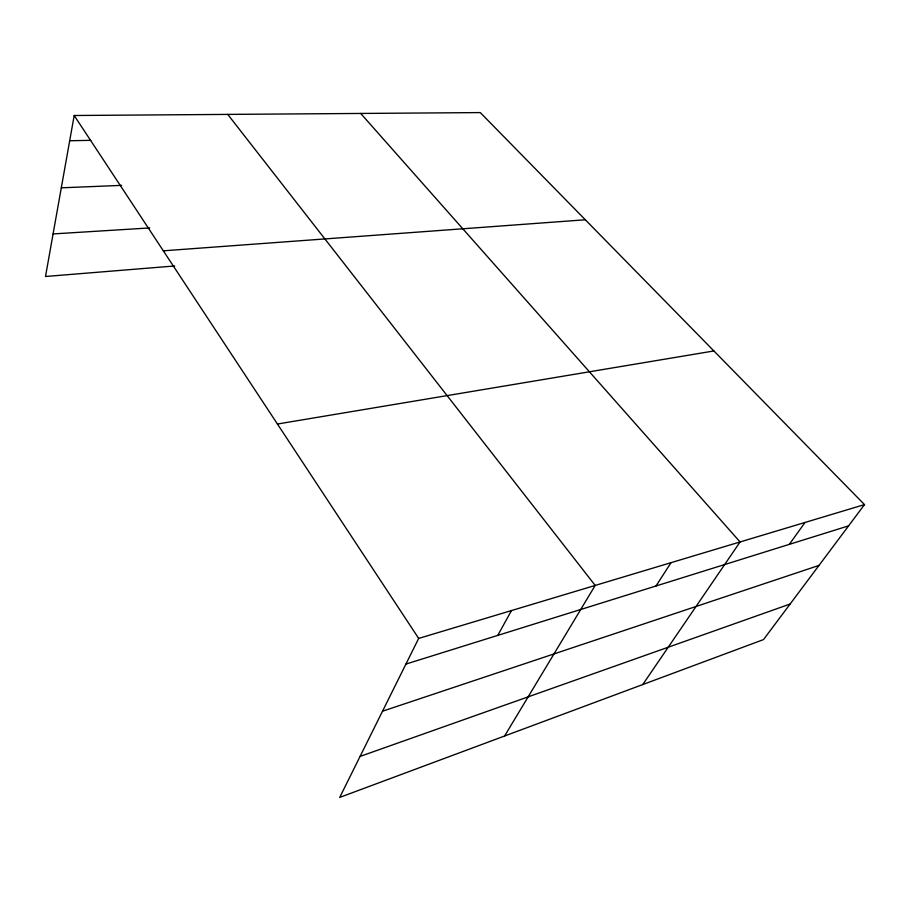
<?xml version="1.0" encoding="UTF-8"?>
<svg xmlns="http://www.w3.org/2000/svg" width="910" height="910" viewBox="0 0 910 910"><rect width="100%" height="100%" fill="white"/><g stroke="black" fill="none" stroke-linecap="round" stroke-linejoin="round"><path stroke-width="1.36" d="M864.5 504.606L418.668 638.422L339.714 797.41L763.513 639.582L864.5 504.606L480.275 112.59L74.188 115.502L45.5 276.492L174.663 265.97M497.77 635.396L511.5 610.553M504.572 736.019L595.197 585.437L227.739 114.398M656.008 585.983L671.034 562.664M642.744 684.559L740.08 541.95L360.701 113.454M789.323 544.362L805.043 522.454M360.064 756.426L790.119 604.024M382.53 711.199L819.011 565.406M405.928 664.072L848.598 525.855M277.425 424.026L713.895 350.953M163.322 250.819L585.335 219.776M53.087 233.927L149.797 227.932M61.3 187.824L121.633 185.367M69.683 140.743L90.784 140.345M74.188 115.502L418.668 638.422"/></g></svg>
